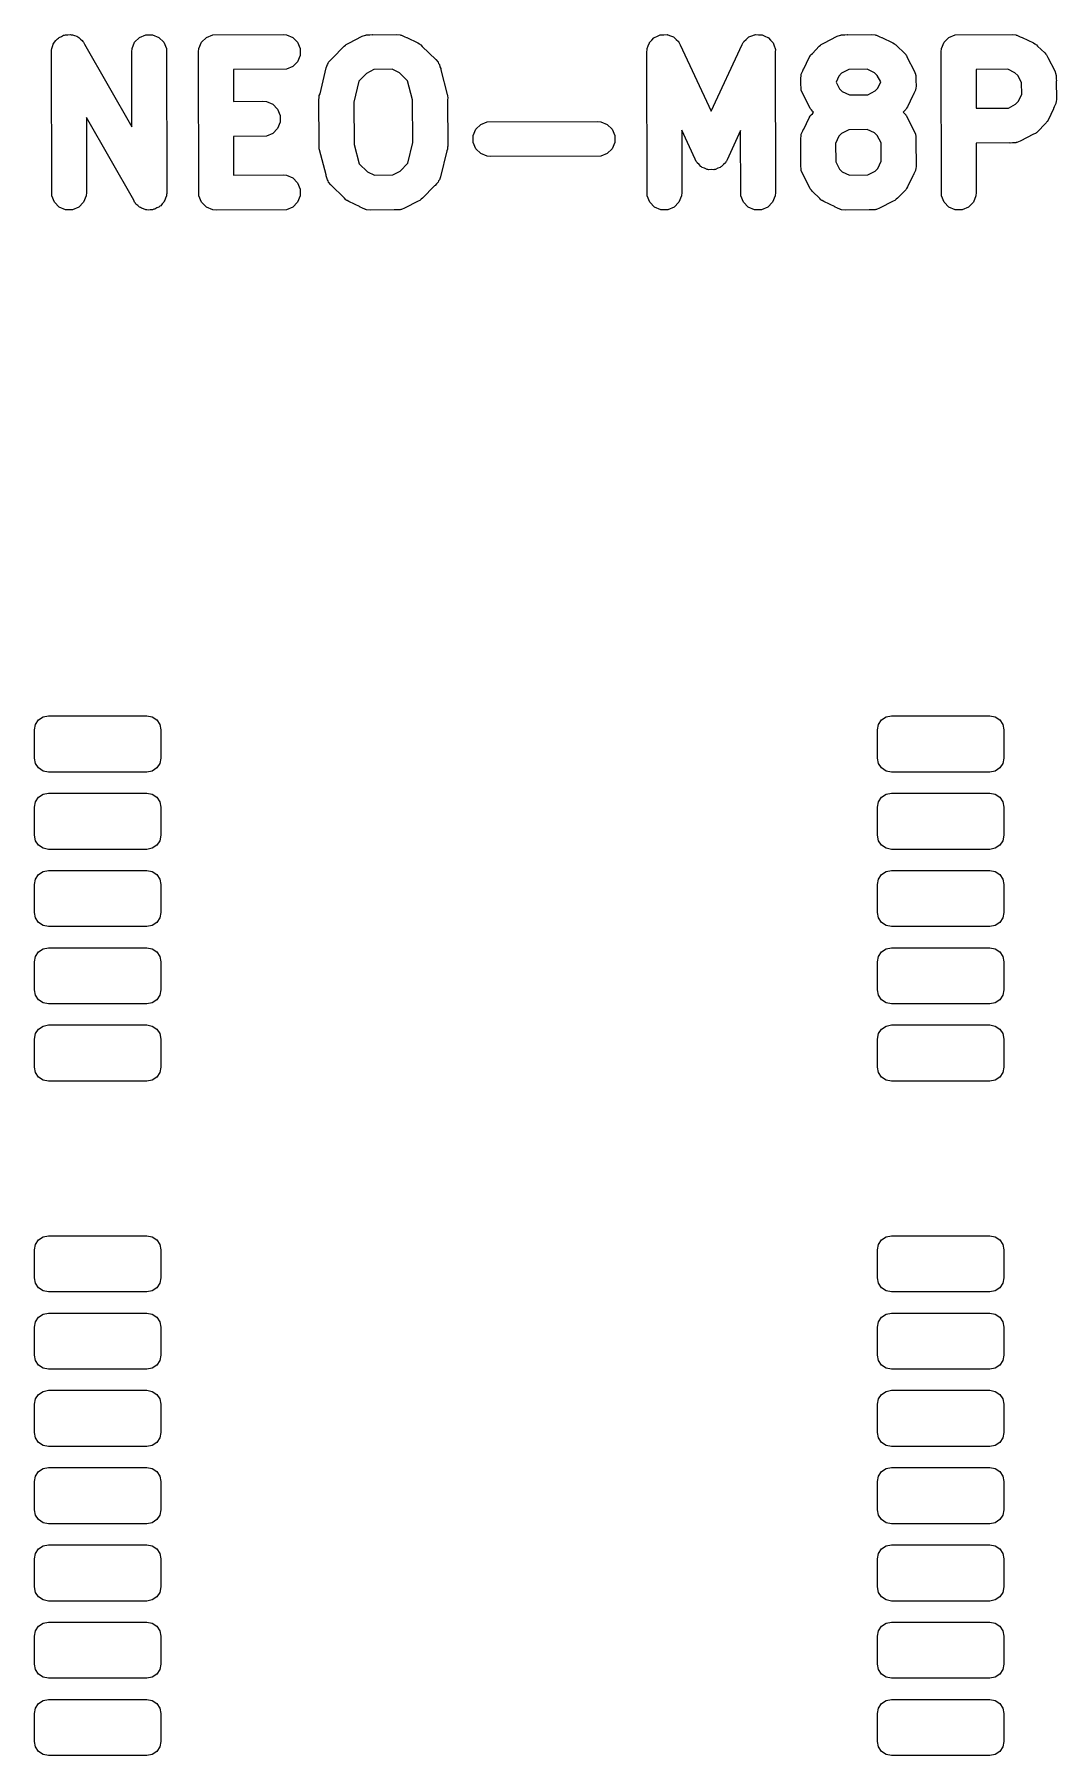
# Model space of a CAD drawing. Extents: x 63.7 to 142.2, y 84.9 to 149.3.
# Drawn here: x 64.46 to 79.02, y 85.63 to 110.13 of the extents above; entities that cross this region are included whole.
import ezdxf

# ---------------------------------------------------------------- set-up
doc = ezdxf.new("R2010")
doc.units = 0
doc.layers.add('BLACK', color=7, linetype='CONTINUOUS')

msp = doc.modelspace()

# ---------------------------------------------------------------- linework, layer by layer
at = {"layer": 'BLACK', "linetype": 'CONTINUOUS'}
for p, q in [((64.732354, 109.994881), (64.742112, 110.007482)), ((64.742112, 110.007482), (64.748211, 110.022205)), ((64.748211, 110.022205), (64.771721, 110.045716)), ((64.771721, 110.045716), (64.79208, 110.072004)), ((64.79208, 110.072004), (64.805916, 110.079911)), ((64.805916, 110.079911), (64.817185, 110.091179)), ((64.817185, 110.091179), (64.847905, 110.103904)), ((64.847905, 110.103904), (64.876774, 110.1204)), ((64.876774, 110.1204), (64.892582, 110.12241)), ((64.892582, 110.12241), (64.907305, 110.128508)), ((64.907305, 110.128508), (64.940556, 110.128508)), ((64.940556, 110.128508), (64.97354, 110.132701)), ((64.97354, 110.132701), (64.988915, 110.128508)), ((64.988915, 110.128508), (65.004851, 110.128508)), ((65.004851, 110.128508), (65.035567, 110.115785)), ((65.035567, 110.115785), (65.067647, 110.107036)), ((65.067647, 110.107036), (65.080247, 110.097278)), ((65.080247, 110.097278), (65.094971, 110.091179)), ((65.094971, 110.091179), (65.118481, 110.067669)), ((65.118481, 110.067669), (65.14477, 110.04731)), ((65.14477, 110.04731), (65.152764, 110.033386)), ((65.152764, 110.033386), (65.163945, 110.022205)), ((65.163945, 110.022205), (65.176276, 109.992434)), ((65.853739, 109.932085), (65.891068, 110.022205)), ((65.891068, 110.022205), (65.960042, 110.091179)), ((65.960042, 110.091179), (66.050162, 110.128508)), ((66.050162, 110.128508), (66.147708, 110.128508)), ((66.147708, 110.128508), (66.237828, 110.091179)), ((66.237828, 110.091179), (66.306802, 110.022205)), ((66.306802, 110.022205), (66.344131, 109.932085)), ((66.80612, 109.932085), (66.843449, 110.022205)), ((66.843449, 110.022205), (66.912423, 110.091179)), ((66.912423, 110.091179), (67.002543, 110.128508)), ((67.002543, 110.128508), (68.003697, 110.133312)), ((68.003697, 110.133312), (68.05247, 110.128508)), ((68.05247, 110.128508), (68.14259, 110.091179)), ((68.14259, 110.091179), (68.211564, 110.022205)), ((68.211564, 110.022205), (68.248893, 109.932085)), ((68.912424, 109.995942), (68.938523, 110.006753)), ((68.938523, 110.006753), (69.129989, 110.106919)), ((69.129989, 110.106919), (69.175761, 110.124434)), ((69.175761, 110.124434), (69.18472, 110.125071)), ((69.18472, 110.125071), (69.193019, 110.128508)), ((69.193019, 110.128508), (69.240564, 110.12904)), ((69.240564, 110.12904), (69.273061, 110.131349)), ((69.273061, 110.131349), (69.27871, 110.129466)), ((69.27871, 110.129466), (69.622745, 110.133312)), ((69.622745, 110.133312), (69.671518, 110.128508)), ((69.671518, 110.128508), (69.679816, 110.125071)), ((69.679816, 110.125071), (69.688776, 110.124434)), ((69.688776, 110.124434), (69.737539, 110.101161)), ((69.737539, 110.101161), (69.761638, 110.091179)), ((69.761638, 110.091179), (69.764544, 110.088273)), ((69.764544, 110.088273), (69.925025, 110.011681)), ((69.925025, 110.011681), (69.946018, 109.998466)), ((73.203677, 109.972174), (73.218502, 110.012942)), ((73.218502, 110.012942), (73.222267, 110.017054)), ((73.222267, 110.017054), (73.224401, 110.022205)), ((73.224401, 110.022205), (73.255084, 110.052889)), ((73.255084, 110.052889), (73.284381, 110.084879)), ((73.284381, 110.084879), (73.289432, 110.087237)), ((73.289432, 110.087237), (73.293375, 110.091179)), ((73.293375, 110.091179), (73.333459, 110.107783)), ((73.333459, 110.107783), (73.372775, 110.12613)), ((73.372775, 110.12613), (73.378345, 110.126375)), ((73.378345, 110.126375), (73.383495, 110.128508)), ((73.383495, 110.128508), (73.426882, 110.128508)), ((73.426882, 110.128508), (73.470226, 110.130413)), ((73.470226, 110.130413), (73.475465, 110.128508)), ((73.475465, 110.128508), (73.481041, 110.128508)), ((73.481041, 110.128508), (73.521129, 110.111903)), ((73.521129, 110.111903), (73.561898, 110.097078)), ((73.561898, 110.097078), (73.566009, 110.093313)), ((73.566009, 110.093313), (73.571161, 110.091179)), ((73.571161, 110.091179), (73.601844, 110.060496)), ((73.601844, 110.060496), (73.633835, 110.031199)), ((73.633835, 110.031199), (73.636226, 110.026114)), ((73.636226, 110.026114), (73.640135, 110.022205)), ((73.640135, 110.022205), (73.655433, 109.985272)), ((74.539055, 109.989033), (74.555474, 110.016751)), ((74.555474, 110.016751), (74.557734, 110.022205)), ((74.557734, 110.022205), (74.560118, 110.02459)), ((74.560118, 110.02459), (74.564034, 110.031199)), ((74.564034, 110.031199), (74.596024, 110.060496)), ((74.596024, 110.060496), (74.626708, 110.091179)), ((74.626708, 110.091179), (74.631859, 110.093313)), ((74.631859, 110.093313), (74.635971, 110.097078)), ((74.635971, 110.097078), (74.676743, 110.111905)), ((74.676743, 110.111905), (74.716828, 110.128508)), ((74.716828, 110.128508), (74.722403, 110.128508)), ((74.722403, 110.128508), (74.727642, 110.130413)), ((74.727642, 110.130413), (74.770986, 110.128508)), ((74.770986, 110.128508), (74.814374, 110.128508)), ((74.814374, 110.128508), (74.819524, 110.126375)), ((74.819524, 110.126375), (74.825093, 110.12613)), ((74.825093, 110.12613), (74.864404, 110.107785)), ((74.864404, 110.107785), (74.904494, 110.091179)), ((74.904494, 110.091179), (74.908436, 110.087237)), ((74.908436, 110.087237), (74.913488, 110.084879)), ((74.913488, 110.084879), (74.942784, 110.052889)), ((74.942784, 110.052889), (74.973468, 110.022205)), ((74.973468, 110.022205), (74.975601, 110.017054)), ((74.975601, 110.017054), (74.979367, 110.012942)), ((74.979367, 110.012942), (74.994191, 109.972174)), ((75.674328, 109.995942), (75.700425, 110.006752)), ((75.700425, 110.006752), (75.891893, 110.106919)), ((75.891893, 110.106919), (75.937665, 110.124434)), ((75.937665, 110.124434), (75.946624, 110.125071)), ((75.946624, 110.125071), (75.954923, 110.128508)), ((75.954923, 110.128508), (76.002468, 110.12904)), ((76.002468, 110.12904), (76.034965, 110.131349)), ((76.034965, 110.131349), (76.040614, 110.129466)), ((76.040614, 110.129466), (76.384649, 110.133312)), ((76.384649, 110.133312), (76.433422, 110.128508)), ((76.433422, 110.128508), (76.44172, 110.125071)), ((76.44172, 110.125071), (76.45068, 110.124434)), ((76.45068, 110.124434), (76.499443, 110.101161)), ((76.499443, 110.101161), (76.523542, 110.091179)), ((76.523542, 110.091179), (76.526448, 110.088273)), ((76.526448, 110.088273), (76.686929, 110.011681)), ((76.686929, 110.011681), (76.707922, 109.998466)), ((77.377548, 109.932085), (77.414877, 110.022205)), ((77.414877, 110.022205), (77.483851, 110.091179)), ((77.483851, 110.091179), (77.573971, 110.128508)), ((77.573971, 110.128508), (78.384649, 110.133312)), ((78.384649, 110.133312), (78.433422, 110.128508)), ((78.433422, 110.128508), (78.44172, 110.125071)), ((78.44172, 110.125071), (78.45068, 110.124434)), ((78.45068, 110.124434), (78.499443, 110.101161)), ((78.499443, 110.101161), (78.523542, 110.091179)), ((78.523542, 110.091179), (78.526448, 110.088273)), ((78.526448, 110.088273), (78.686929, 110.011681)), ((78.686929, 110.011681), (78.707922, 109.998466)), ((64.706078, 109.883312), (64.707313, 109.895859)), ((64.710882, 107.834539), (64.706078, 109.883312)), ((64.706689, 109.900774), (64.708424, 109.90714)), ((64.707313, 109.895859), (64.706689, 109.900774)), ((64.708424, 109.90714), (64.710882, 109.932085)), ((64.710882, 109.932085), (64.723605, 109.962802)), ((64.723605, 109.962802), (64.732354, 109.994881)), ((65.176276, 109.992434), (65.851436, 108.816486)), ((65.848935, 109.883312), (65.853739, 109.932085)), ((65.851436, 108.816486), (65.848935, 109.883312)), ((66.344131, 109.932085), (66.348935, 107.883312)), ((66.801316, 109.883312), (66.80612, 109.932085)), ((66.80612, 107.834539), (66.801316, 109.883312)), ((68.248893, 109.834539), (68.211564, 109.744419)), ((68.248893, 109.932085), (68.248893, 109.834539)), ((68.676712, 109.760958), (68.692866, 109.782759)), ((68.692866, 109.782759), (68.70483, 109.789938)), ((68.70483, 109.789938), (68.874539, 109.964851)), ((68.874539, 109.964851), (68.893713, 109.980587)), ((68.893713, 109.980587), (68.898037, 109.985572)), ((68.898037, 109.985572), (68.902866, 109.988099)), ((68.902866, 109.988099), (68.912424, 109.995942)), ((69.946018, 109.998466), (69.952113, 109.995941)), ((69.952113, 109.995941), (69.955964, 109.992205)), ((69.955964, 109.992205), (69.9665, 109.985572)), ((69.9665, 109.985572), (69.986142, 109.962925)), ((69.986142, 109.962925), (70.180474, 109.774375)), ((70.180474, 109.774375), (70.211565, 109.73649)), ((73.182268, 109.883312), (73.185426, 109.915375)), ((73.187072, 107.834539), (73.182268, 109.883312)), ((73.185167, 109.92127), (73.186318, 109.924438)), ((73.185426, 109.915375), (73.185167, 109.92127)), ((73.186318, 109.924438), (73.187072, 109.932085)), ((73.187072, 109.932085), (73.203677, 109.972174)), ((73.655433, 109.985272), (74.099774, 109.040411)), ((74.099774, 109.040411), (74.539055, 109.989033)), ((74.994191, 109.972174), (75.010797, 109.932085)), ((75.010797, 109.932085), (75.01081, 109.926473)), ((75.01081, 109.926473), (75.012702, 109.92127)), ((75.012702, 109.92127), (75.010917, 109.880669)), ((75.010917, 109.880669), (75.015601, 107.883312)), ((75.417783, 109.64416), (75.494375, 109.80464)), ((75.494375, 109.80464), (75.50759, 109.825634)), ((75.50759, 109.825634), (75.510115, 109.831728)), ((75.510115, 109.831728), (75.514013, 109.835836)), ((75.514013, 109.835836), (75.520484, 109.846115)), ((75.520484, 109.846115), (75.539038, 109.862208)), ((75.539038, 109.862208), (75.636443, 109.964851)), ((75.636443, 109.964851), (75.655617, 109.980587)), ((75.655617, 109.980587), (75.659941, 109.985572)), ((75.659941, 109.985572), (75.66477, 109.988099)), ((75.66477, 109.988099), (75.674328, 109.995942)), ((76.707922, 109.998466), (76.714017, 109.995941)), ((76.714017, 109.995941), (76.718124, 109.992043)), ((76.718124, 109.992043), (76.728404, 109.985572)), ((76.728404, 109.985572), (76.744496, 109.967018)), ((76.744496, 109.967018), (76.84714, 109.869613)), ((76.84714, 109.869613), (76.862875, 109.850439)), ((76.862875, 109.850439), (76.867861, 109.846115)), ((76.867861, 109.846115), (76.870387, 109.841286)), ((76.870387, 109.841286), (76.878231, 109.831728)), ((76.878231, 109.831728), (76.88904, 109.805631)), ((76.88904, 109.805631), (76.989208, 109.614163)), ((77.372744, 109.883312), (77.377548, 109.932085)), ((77.377548, 107.834539), (77.372744, 109.883312)), ((78.707922, 109.998466), (78.714017, 109.995941)), ((78.714017, 109.995941), (78.718124, 109.992043)), ((78.718124, 109.992043), (78.728404, 109.985572)), ((78.728404, 109.985572), (78.744496, 109.967018)), ((78.744496, 109.967018), (78.84714, 109.869613)), ((78.84714, 109.869613), (78.862875, 109.850439)), ((78.862875, 109.850439), (78.867861, 109.846115)), ((78.867861, 109.846115), (78.870387, 109.841286)), ((78.870387, 109.841286), (78.878231, 109.831728)), ((78.878231, 109.831728), (78.88904, 109.805631)), ((78.88904, 109.805631), (78.989208, 109.614163)), ((68.05247, 109.638116), (67.297209, 109.634492)), ((67.297209, 109.634492), (67.298279, 109.178113)), ((68.14259, 109.675445), (68.05247, 109.638116)), ((68.211564, 109.744419), (68.14259, 109.675445)), ((68.530363, 109.289459), (68.618304, 109.658232)), ((68.618304, 109.658232), (68.634794, 109.704383)), ((68.634794, 109.704383), (68.64586, 109.719319)), ((68.64586, 109.719319), (68.652973, 109.73649)), ((68.652973, 109.73649), (68.676712, 109.760958)), ((69.191287, 109.579204), (69.082258, 109.466832)), ((69.29587, 109.633917), (69.191287, 109.579204)), ((69.558816, 109.636857), (69.29587, 109.633917)), ((69.65975, 109.588684), (69.558816, 109.636857)), ((69.777523, 109.474415), (69.65975, 109.588684)), ((70.211565, 109.73649), (70.218678, 109.719318)), ((70.218678, 109.719318), (70.229743, 109.704384)), ((70.229743, 109.704384), (70.238106, 109.672415)), ((70.238106, 109.672415), (70.248894, 109.64637)), ((70.248894, 109.64637), (70.248894, 109.631176)), ((70.248894, 109.631176), (70.341471, 109.27728)), ((75.372744, 109.50236), (75.377548, 109.551133)), ((75.377548, 109.551133), (75.380985, 109.559432)), ((75.380985, 109.559432), (75.381622, 109.568391)), ((75.381622, 109.568391), (75.404895, 109.617155)), ((75.404895, 109.617155), (75.414877, 109.641253)), ((75.414877, 109.641253), (75.417783, 109.64416)), ((75.917874, 109.540418), (75.876284, 109.453277)), ((75.956149, 109.580751), (75.917874, 109.540418)), ((76.057774, 109.633917), (75.956149, 109.580751)), ((76.32072, 109.636857), (76.057774, 109.633917)), ((76.422706, 109.588182), (76.32072, 109.636857)), ((76.463039, 109.549907), (76.422706, 109.588182)), ((76.512059, 109.456206), (76.463039, 109.549907)), ((76.989208, 109.614163), (77.006723, 109.568391)), ((77.006723, 109.568391), (77.007359, 109.559432)), ((77.007359, 109.559432), (77.010797, 109.551133)), ((77.010797, 109.551133), (77.013315, 109.475624)), ((78.319495, 109.637441), (77.868637, 109.63477)), ((77.868637, 109.63477), (77.869931, 109.082643)), ((78.422706, 109.588182), (78.319495, 109.637441)), ((78.463039, 109.549907), (78.422706, 109.588182)), ((78.516382, 109.447944), (78.463039, 109.549907)), ((78.989208, 109.614163), (79.006723, 109.568391)), ((79.006723, 109.568391), (79.007359, 109.559432)), ((79.007359, 109.559432), (79.010797, 109.551133)), ((79.010797, 109.551133), (79.011518, 109.500919)), ((68.520406, 109.265419), (68.530363, 109.289459)), ((69.082258, 109.466832), (69.011439, 109.169858)), ((69.849039, 109.20103), (69.777523, 109.474415)), ((70.341471, 109.27728), (70.342721, 109.268822)), ((75.374862, 109.438858), (75.372744, 109.50236)), ((75.374707, 109.438391), (75.374862, 109.438858)), ((75.375029, 109.433859), (75.374707, 109.438391)), ((75.377548, 109.358349), (75.375029, 109.433859)), ((75.380985, 109.350051), (75.377548, 109.358349)), ((75.381622, 109.341091), (75.380985, 109.350051)), ((75.399137, 109.295319), (75.381622, 109.341091)), ((75.499307, 109.103845), (75.399137, 109.295319)), ((75.876284, 109.453277), (75.925305, 109.359575)), ((75.925305, 109.359575), (75.965637, 109.321301)), ((75.965637, 109.321301), (76.067625, 109.272626)), ((76.067625, 109.272626), (76.33057, 109.275566)), ((76.33057, 109.275566), (76.432196, 109.328732)), ((76.432196, 109.328732), (76.47047, 109.369064)), ((76.47047, 109.369064), (76.512059, 109.456206)), ((76.98345, 109.292329), (76.973468, 109.268229)), ((77.006723, 109.341091), (76.98345, 109.292329)), ((77.007359, 109.350051), (77.006723, 109.341091)), ((77.010797, 109.358349), (77.007359, 109.350051)), ((77.015601, 109.407122), (77.010797, 109.358349)), ((77.013315, 109.475624), (77.013638, 109.471091)), ((77.013638, 109.471091), (77.013482, 109.470625)), ((77.013482, 109.470625), (77.015601, 109.407122)), ((78.470469, 109.178586), (78.518796, 109.279846)), ((78.518796, 109.279846), (78.516382, 109.447944)), ((79.011518, 109.500919), (79.013638, 109.471091)), ((79.013638, 109.471091), (79.012016, 109.466227)), ((79.012016, 109.466227), (79.015601, 109.216646)), ((67.298279, 109.178113), (67.717983, 109.180931)), ((67.717983, 109.180931), (67.766756, 109.176127)), ((67.766756, 109.176127), (67.856876, 109.138798)), ((67.856876, 109.138798), (67.92585, 109.069824)), ((67.92585, 109.069824), (67.963179, 108.979704)), ((68.515602, 109.216646), (68.51644, 109.225155)), ((68.519976, 108.565233), (68.515602, 109.216646)), ((68.515898, 109.228798), (68.517432, 109.235235)), ((68.51644, 109.225155), (68.515898, 109.228798)), ((68.517432, 109.235235), (68.520406, 109.265419)), ((69.011439, 109.169858), (69.015497, 108.565597)), ((69.853097, 108.596768), (69.849039, 109.20103)), ((70.342721, 109.268822), (70.344131, 109.265419)), ((70.344131, 109.265419), (70.344174, 109.258997)), ((70.344174, 109.258997), (70.348639, 109.228798)), ((70.348639, 109.228798), (70.34456, 109.201393)), ((70.34456, 109.201393), (70.348935, 108.549979)), ((75.510115, 109.077754), (75.499307, 109.103845)), ((75.517955, 109.0682), (75.510115, 109.077754)), ((75.520484, 109.063367), (75.517955, 109.0682)), ((75.525471, 109.059042), (75.520484, 109.063367)), ((75.541205, 109.039869), (75.525471, 109.059042)), ((75.557443, 109.02446), (75.541205, 109.039869)), ((76.84931, 109.047279), (76.830901, 109.02788)), ((76.830901, 109.02788), (76.84714, 109.01247)), ((76.867861, 109.063367), (76.84931, 109.047279)), ((76.874329, 109.073643), (76.867861, 109.063367)), ((76.878231, 109.077754), (76.874329, 109.073643)), ((76.880757, 109.083855), (76.878231, 109.077754)), ((76.89397, 109.104843), (76.880757, 109.083855)), ((76.970561, 109.265323), (76.89397, 109.104843)), ((76.973468, 109.268229), (76.970561, 109.265323)), ((77.869931, 109.082643), (78.33112, 109.085376)), ((78.33112, 109.085376), (78.432196, 109.138255)), ((78.432196, 109.138255), (78.470469, 109.178586)), ((78.970561, 109.074847), (78.89397, 108.914367)), ((78.973468, 109.077753), (78.970561, 109.074847)), ((78.98345, 109.101853), (78.973468, 109.077753)), ((79.006723, 109.150615), (78.98345, 109.101853)), ((79.007359, 109.159575), (79.006723, 109.150615)), ((79.010797, 109.167873), (79.007359, 109.159575)), ((79.015601, 109.216646), (79.010797, 109.167873)), ((65.878736, 107.774191), (65.203576, 108.950139)), ((65.203576, 108.950139), (65.206078, 107.883312)), ((67.92585, 108.792038), (67.856876, 108.723064)), ((67.963179, 108.882158), (67.92585, 108.792038)), ((67.963179, 108.979704), (67.963179, 108.882158)), ((70.710882, 108.69399), (70.748211, 108.78411)), ((70.748211, 108.78411), (70.817185, 108.853084)), ((70.817185, 108.853084), (70.907305, 108.890413)), ((70.907305, 108.890413), (72.479888, 108.895217)), ((72.479888, 108.895217), (72.528661, 108.890413)), ((72.528661, 108.890413), (72.618781, 108.853084)), ((72.618781, 108.853084), (72.687755, 108.78411)), ((72.687755, 108.78411), (72.725084, 108.69399)), ((75.404895, 108.760012), (75.414877, 108.78411)), ((75.414877, 108.78411), (75.417783, 108.787017)), ((75.417783, 108.787017), (75.494375, 108.947497)), ((75.494375, 108.947497), (75.50759, 108.968491)), ((75.50759, 108.968491), (75.510115, 108.974585)), ((75.510115, 108.974585), (75.514013, 108.978693)), ((75.514013, 108.978693), (75.520484, 108.988972)), ((75.520484, 108.988972), (75.539038, 109.005065)), ((75.539038, 109.005065), (75.557443, 109.02446)), ((76.84714, 109.01247), (76.862875, 108.993296)), ((76.862875, 108.993296), (76.867861, 108.988972)), ((76.867861, 108.988972), (76.870387, 108.984143)), ((76.870387, 108.984143), (76.878231, 108.974585)), ((76.878231, 108.974585), (76.88904, 108.948488)), ((76.88904, 108.948488), (76.989208, 108.75702)), ((78.849312, 108.856804), (78.751903, 108.754155)), ((78.867861, 108.872891), (78.849312, 108.856804)), ((78.874329, 108.883167), (78.867861, 108.872891)), ((78.878232, 108.887279), (78.874329, 108.883167)), ((78.880759, 108.893382), (78.878232, 108.887279)), ((78.89397, 108.914367), (78.880759, 108.893382)), ((67.766756, 108.685735), (67.299441, 108.682598)), ((67.299441, 108.682598), (67.300737, 108.129939)), ((67.856876, 108.723064), (67.766756, 108.685735)), ((68.515898, 108.537827), (68.519976, 108.565233)), ((68.520362, 108.507629), (68.515898, 108.537827)), ((69.015497, 108.565597), (69.087013, 108.29221)), ((69.782278, 108.299793), (69.853097, 108.596768)), ((70.348639, 108.537827), (70.347104, 108.531391)), ((70.348935, 108.549979), (70.348096, 108.541471)), ((70.348096, 108.541471), (70.348639, 108.537827)), ((70.710882, 108.596444), (70.710882, 108.69399)), ((70.748211, 108.506324), (70.710882, 108.596444)), ((72.725084, 108.596444), (72.687755, 108.506324)), ((72.725084, 108.69399), (72.725084, 108.596444)), ((73.872847, 108.358996), (73.680192, 108.768664)), ((73.680192, 108.768664), (73.682268, 107.883312)), ((74.518222, 108.765245), (74.325481, 108.34902)), ((74.520405, 107.834539), (74.518222, 108.765245)), ((75.372744, 108.645217), (75.377548, 108.69399)), ((75.37659, 108.301184), (75.372744, 108.645217)), ((75.377548, 108.69399), (75.380985, 108.702289)), ((75.380985, 108.702289), (75.381622, 108.711248)), ((75.381622, 108.711248), (75.404895, 108.760012)), ((75.917874, 108.683275), (75.869199, 108.581289)), ((75.869199, 108.581289), (75.872139, 108.318344)), ((75.95615, 108.72361), (75.917874, 108.683275)), ((76.057774, 108.776775), (75.95615, 108.72361)), ((76.32072, 108.779715), (76.057774, 108.776775)), ((76.422705, 108.73104), (76.32072, 108.779715)), ((76.463039, 108.692764), (76.422705, 108.73104)), ((76.516205, 108.591139), (76.463039, 108.692764)), ((76.519145, 108.328195), (76.516205, 108.591139)), ((76.989208, 108.75702), (77.006723, 108.711248)), ((77.006723, 108.711248), (77.007359, 108.702289)), ((77.007359, 108.702289), (77.010797, 108.69399)), ((77.010797, 108.69399), (77.011328, 108.646445)), ((77.011328, 108.646445), (77.013638, 108.613948)), ((77.013638, 108.613948), (77.011754, 108.608299)), ((77.011754, 108.608299), (77.015601, 108.264265)), ((78.346403, 108.589982), (77.871093, 108.587165)), ((77.871093, 108.587165), (77.872744, 107.883312)), ((78.35338, 108.587656), (78.346403, 108.589982)), ((78.38971, 108.590238), (78.35338, 108.587656)), ((78.433422, 108.590497), (78.38971, 108.590238)), ((78.44172, 108.593935), (78.433422, 108.590497)), ((78.45068, 108.594571), (78.44172, 108.593935)), ((78.496452, 108.612086), (78.45068, 108.594571)), ((78.687922, 108.712255), (78.496452, 108.612086)), ((78.714018, 108.723064), (78.687922, 108.712255)), ((78.723573, 108.730906), (78.714018, 108.723064)), ((78.728404, 108.733433), (78.723573, 108.730906)), ((78.732728, 108.738419), (78.728404, 108.733433)), ((78.751903, 108.754155), (78.732728, 108.738419)), ((68.520406, 108.501206), (68.520362, 108.507629)), ((68.521815, 108.497804), (68.520406, 108.501206)), ((68.523066, 108.489345), (68.521815, 108.497804)), ((68.615644, 108.135447), (68.523066, 108.489345)), ((69.087013, 108.29221), (69.204786, 108.177941)), ((69.67325, 108.187422), (69.782278, 108.299793)), ((70.334173, 108.477167), (70.246233, 108.108393)), ((70.344131, 108.501206), (70.334173, 108.477167)), ((70.347104, 108.531391), (70.344131, 108.501206)), ((70.817185, 108.43735), (70.748211, 108.506324)), ((70.907305, 108.400021), (70.817185, 108.43735)), ((70.956078, 108.395217), (70.907305, 108.400021)), ((72.528661, 108.400021), (70.956078, 108.395217)), ((72.618781, 108.43735), (72.528661, 108.400021)), ((72.687755, 108.506324), (72.618781, 108.43735)), ((73.885169, 108.325111), (73.872847, 108.358996)), ((73.892596, 108.317001), (73.885169, 108.325111)), ((73.897368, 108.306854), (73.892596, 108.317001)), ((73.92539, 108.281192), (73.897368, 108.306854)), ((74.300502, 108.306854), (74.272484, 108.281197)), ((74.308781, 108.32083), (74.300502, 108.306854)), ((74.312702, 108.325111), (74.308781, 108.32083)), ((74.314902, 108.331164), (74.312702, 108.325111)), ((74.325481, 108.34902), (74.314902, 108.331164)), ((75.374707, 108.295534), (75.37659, 108.301184)), ((75.377016, 108.263038), (75.374707, 108.295534)), ((75.872139, 108.318344), (75.925306, 108.216717)), ((76.470469, 108.226205), (76.519145, 108.328195)), ((67.300737, 108.129939), (68.003697, 108.133312)), ((68.003697, 108.133312), (68.05247, 108.128508)), ((68.05247, 108.128508), (68.14259, 108.091179)), ((68.14259, 108.091179), (68.211564, 108.022205)), ((68.615644, 108.120256), (68.615644, 108.135447)), ((68.626429, 108.094217), (68.615644, 108.120256)), ((68.634794, 108.062242), (68.626429, 108.094217)), ((68.645859, 108.047308), (68.634794, 108.062242)), ((68.652972, 108.030136), (68.645859, 108.047308)), ((69.204786, 108.177941), (69.305721, 108.129768)), ((69.305721, 108.129768), (69.568666, 108.132708)), ((69.568666, 108.132708), (69.67325, 108.187422)), ((70.218677, 108.047308), (70.211565, 108.030135)), ((70.229743, 108.062241), (70.218677, 108.047308)), ((70.246233, 108.108393), (70.229743, 108.062241)), ((73.951048, 108.253174), (73.92539, 108.281192)), ((73.961111, 108.248478), (73.951048, 108.253174)), ((73.969305, 108.240974), (73.961111, 108.248478)), ((74.005022, 108.227987), (73.969305, 108.240974)), ((74.039443, 108.211923), (74.005022, 108.227987)), ((74.050536, 108.211436), (74.039443, 108.211923)), ((74.060977, 108.207639), (74.050536, 108.211436)), ((74.098942, 108.209308), (74.060977, 108.207639)), ((74.136894, 108.20764), (74.098942, 108.209308)), ((74.14733, 108.211436), (74.136894, 108.20764)), ((74.158428, 108.211923), (74.14733, 108.211436)), ((74.192858, 108.227991), (74.158428, 108.211923)), ((74.228565, 108.240975), (74.192858, 108.227991)), ((74.236756, 108.248477), (74.228565, 108.240975)), ((74.246822, 108.253174), (74.236756, 108.248477)), ((74.272484, 108.281197), (74.246822, 108.253174)), ((75.377548, 108.215492), (75.377016, 108.263038)), ((75.380985, 108.207194), (75.377548, 108.215492)), ((75.381622, 108.198234), (75.380985, 108.207194)), ((75.399137, 108.152462), (75.381622, 108.198234)), ((75.499305, 107.960994), (75.399137, 108.152462)), ((75.925306, 108.216717), (75.965636, 108.178444)), ((75.965636, 108.178444), (76.067625, 108.129768)), ((76.067625, 108.129768), (76.33057, 108.132708)), ((76.33057, 108.132708), (76.432196, 108.185874)), ((76.432196, 108.185874), (76.470469, 108.226205)), ((76.970561, 108.122466), (76.89397, 107.961986)), ((76.973468, 108.125372), (76.970561, 108.122466)), ((76.98345, 108.149472), (76.973468, 108.125372)), ((77.006723, 108.198234), (76.98345, 108.149472)), ((77.007359, 108.207194), (77.006723, 108.198234)), ((77.010797, 108.215492), (77.007359, 108.207194)), ((77.015601, 108.264265), (77.010797, 108.215492)), ((64.748211, 107.744419), (64.710882, 107.834539)), ((65.201274, 107.834539), (65.163945, 107.744419)), ((65.206078, 107.883312), (65.201274, 107.834539)), ((66.331407, 107.803823), (66.322659, 107.771743)), ((66.344131, 107.834539), (66.331407, 107.803823)), ((66.346588, 107.859485), (66.344131, 107.834539)), ((66.348324, 107.86585), (66.346588, 107.859485)), ((66.348935, 107.883312), (66.347699, 107.870766)), ((66.347699, 107.870766), (66.348324, 107.86585)), ((66.843449, 107.744419), (66.80612, 107.834539)), ((68.211564, 108.022205), (68.248893, 107.932085)), ((68.248893, 107.834539), (68.211564, 107.744419)), ((68.248893, 107.932085), (68.248893, 107.834539)), ((68.684063, 107.992251), (68.652972, 108.030136)), ((68.878397, 107.803697), (68.684063, 107.992251)), ((68.898037, 107.781052), (68.878397, 107.803697)), ((69.989998, 107.801774), (69.970825, 107.78604)), ((70.159708, 107.976689), (69.989998, 107.801774)), ((70.171671, 107.983866), (70.159708, 107.976689)), ((70.187822, 108.005665), (70.171671, 107.983866)), ((70.211565, 108.030135), (70.187822, 108.005665)), ((73.224401, 107.744419), (73.187072, 107.834539)), ((73.677464, 107.834539), (73.640135, 107.744419)), ((73.682268, 107.883312), (73.677464, 107.834539)), ((74.557734, 107.744419), (74.520405, 107.834539)), ((75.010797, 107.834539), (74.973468, 107.744419)), ((75.015601, 107.883312), (75.010797, 107.834539)), ((75.510114, 107.934898), (75.499305, 107.960994)), ((75.517956, 107.925342), (75.510114, 107.934898)), ((75.520484, 107.92051), (75.517956, 107.925342)), ((75.52547, 107.916186), (75.520484, 107.92051)), ((75.541204, 107.897013), (75.52547, 107.916186)), ((75.643851, 107.799604), (75.541204, 107.897013)), ((76.751903, 107.801774), (76.732728, 107.786038)), ((76.849312, 107.904423), (76.751903, 107.801774)), ((76.867861, 107.92051), (76.849312, 107.904423)), ((76.874329, 107.930786), (76.867861, 107.92051)), ((76.878232, 107.934898), (76.874329, 107.930786)), ((76.880759, 107.941001), (76.878232, 107.934898)), ((76.89397, 107.961986), (76.880759, 107.941001)), ((77.414877, 107.744419), (77.377548, 107.834539)), ((77.86794, 107.834539), (77.830611, 107.744419)), ((77.872744, 107.883312), (77.86794, 107.834539)), ((64.817185, 107.675445), (64.748211, 107.744419)), ((64.907305, 107.638116), (64.817185, 107.675445)), ((65.004851, 107.638116), (64.907305, 107.638116)), ((65.094971, 107.675445), (65.004851, 107.638116)), ((65.163945, 107.744419), (65.094971, 107.675445)), ((65.891068, 107.744419), (65.878736, 107.774191)), ((65.902248, 107.733239), (65.891068, 107.744419)), ((65.910243, 107.719314), (65.902248, 107.733239)), ((65.936531, 107.698956), (65.910243, 107.719314)), ((65.960042, 107.675445), (65.936531, 107.698956)), ((65.974765, 107.669347), (65.960042, 107.675445)), ((65.987366, 107.659588), (65.974765, 107.669347)), ((66.019445, 107.65084), (65.987366, 107.659588)), ((66.050162, 107.638116), (66.019445, 107.65084)), ((66.066098, 107.638116), (66.050162, 107.638116)), ((66.081473, 107.633923), (66.066098, 107.638116)), ((66.114457, 107.638116), (66.081473, 107.633923)), ((66.147708, 107.638116), (66.114457, 107.638116)), ((66.16243, 107.644215), (66.147708, 107.638116)), ((66.178239, 107.646224), (66.16243, 107.644215)), ((66.207105, 107.66272), (66.178239, 107.646224)), ((66.237828, 107.675445), (66.207105, 107.66272)), ((66.249098, 107.686716), (66.237828, 107.675445)), ((66.262933, 107.694621), (66.249098, 107.686716)), ((66.283289, 107.720907), (66.262933, 107.694621)), ((66.306802, 107.744419), (66.283289, 107.720907)), ((66.3129, 107.759143), (66.306802, 107.744419)), ((66.322659, 107.771743), (66.3129, 107.759143)), ((66.912423, 107.675445), (66.843449, 107.744419)), ((67.002543, 107.638116), (66.912423, 107.675445)), ((67.051316, 107.633312), (67.002543, 107.638116)), ((68.05247, 107.638116), (67.051316, 107.633312)), ((68.14259, 107.675445), (68.05247, 107.638116)), ((68.211564, 107.744419), (68.14259, 107.675445)), ((68.908569, 107.774422), (68.898037, 107.781052)), ((68.912423, 107.770683), (68.908569, 107.774422)), ((68.918522, 107.768157), (68.912423, 107.770683)), ((68.939513, 107.754943), (68.918522, 107.768157)), ((69.099992, 107.678352), (68.939513, 107.754943)), ((69.102899, 107.675445), (69.099992, 107.678352)), ((69.126998, 107.665463), (69.102899, 107.675445)), ((69.175761, 107.64219), (69.126998, 107.665463)), ((69.18472, 107.641554), (69.175761, 107.64219)), ((69.193019, 107.638116), (69.18472, 107.641554)), ((69.241792, 107.633312), (69.193019, 107.638116)), ((69.585826, 107.637159), (69.241792, 107.633312)), ((69.591476, 107.635275), (69.585826, 107.637159)), ((69.623972, 107.637585), (69.591476, 107.635275)), ((69.671518, 107.638116), (69.623972, 107.637585)), ((69.679816, 107.641554), (69.671518, 107.638116)), ((69.688776, 107.64219), (69.679816, 107.641554)), ((69.734548, 107.659705), (69.688776, 107.64219)), ((69.926018, 107.759874), (69.734548, 107.659705)), ((69.952114, 107.770683), (69.926018, 107.759874)), ((69.961668, 107.778525), (69.952114, 107.770683)), ((69.9665, 107.781052), (69.961668, 107.778525)), ((69.970825, 107.78604), (69.9665, 107.781052)), ((73.293375, 107.675445), (73.224401, 107.744419)), ((73.383495, 107.638116), (73.293375, 107.675445)), ((73.481041, 107.638116), (73.383495, 107.638116)), ((73.571161, 107.675445), (73.481041, 107.638116)), ((73.640135, 107.744419), (73.571161, 107.675445)), ((74.626708, 107.675445), (74.557734, 107.744419)), ((74.716828, 107.638116), (74.626708, 107.675445)), ((74.814374, 107.638116), (74.716828, 107.638116)), ((74.904494, 107.675445), (74.814374, 107.638116)), ((74.973468, 107.744419), (74.904494, 107.675445)), ((75.659941, 107.781052), (75.643851, 107.799604)), ((75.670216, 107.774584), (75.659941, 107.781052)), ((75.674327, 107.770683), (75.670216, 107.774584)), ((75.680426, 107.768157), (75.674327, 107.770683)), ((75.701417, 107.754943), (75.680426, 107.768157)), ((75.861896, 107.678352), (75.701417, 107.754943)), ((75.864803, 107.675445), (75.861896, 107.678352)), ((75.888902, 107.665463), (75.864803, 107.675445)), ((75.937665, 107.64219), (75.888902, 107.665463)), ((75.946624, 107.641554), (75.937665, 107.64219)), ((75.954923, 107.638116), (75.946624, 107.641554)), ((76.003696, 107.633312), (75.954923, 107.638116)), ((76.34773, 107.637159), (76.003696, 107.633312)), ((76.35338, 107.635275), (76.34773, 107.637159)), ((76.385876, 107.637585), (76.35338, 107.635275)), ((76.433422, 107.638116), (76.385876, 107.637585)), ((76.44172, 107.641554), (76.433422, 107.638116)), ((76.45068, 107.64219), (76.44172, 107.641554)), ((76.496452, 107.659705), (76.45068, 107.64219)), ((76.687922, 107.759874), (76.496452, 107.659705)), ((76.714018, 107.770683), (76.687922, 107.759874)), ((76.723573, 107.778525), (76.714018, 107.770683)), ((76.728404, 107.781052), (76.723573, 107.778525)), ((76.732728, 107.786038), (76.728404, 107.781052)), ((77.483851, 107.675445), (77.414877, 107.744419)), ((77.573971, 107.638116), (77.483851, 107.675445)), ((77.671517, 107.638116), (77.573971, 107.638116)), ((77.761637, 107.675445), (77.671517, 107.638116)), ((77.830611, 107.744419), (77.761637, 107.675445)), ((64.464541, 100.23295), (64.479765, 100.309487)), ((64.464541, 99.83295), (64.464541, 100.23295)), ((64.479765, 100.309487), (64.52312, 100.374371)), ((64.52312, 100.374371), (64.588004, 100.417726)), ((64.588004, 100.417726), (64.664541, 100.43295)), ((64.664541, 100.43295), (66.064541, 100.43295)), ((66.064541, 100.43295), (66.141078, 100.417726)), ((66.141078, 100.417726), (66.205962, 100.374371)), ((66.205962, 100.374371), (66.249317, 100.309487)), ((66.249317, 100.309487), (66.264541, 100.23295)), ((66.264541, 100.23295), (66.264541, 99.83295)), ((76.464541, 100.23295), (76.479765, 100.309487)), ((76.464541, 99.83295), (76.464541, 100.23295)), ((76.479765, 100.309487), (76.52312, 100.374371)), ((76.52312, 100.374371), (76.588004, 100.417726)), ((76.588004, 100.417726), (76.664541, 100.43295)), ((76.664541, 100.43295), (78.064541, 100.43295)), ((78.064541, 100.43295), (78.141078, 100.417726)), ((78.141078, 100.417726), (78.205962, 100.374371)), ((78.205962, 100.374371), (78.249317, 100.309487)), ((78.249317, 100.309487), (78.264541, 100.23295)), ((78.264541, 100.23295), (78.264541, 99.83295)), ((64.479765, 99.756413), (64.464541, 99.83295)), ((64.52312, 99.691529), (64.479765, 99.756413)), ((66.249317, 99.756413), (66.205962, 99.691529)), ((66.264541, 99.83295), (66.249317, 99.756413)), ((76.479765, 99.756413), (76.464541, 99.83295)), ((76.52312, 99.691529), (76.479765, 99.756413)), ((78.249317, 99.756413), (78.205962, 99.691529)), ((78.264541, 99.83295), (78.249317, 99.756413)), ((64.588004, 99.648174), (64.52312, 99.691529)), ((64.664541, 99.63295), (64.588004, 99.648174)), ((66.064541, 99.63295), (64.664541, 99.63295)), ((66.141078, 99.648174), (66.064541, 99.63295)), ((66.205962, 99.691529), (66.141078, 99.648174)), ((76.588004, 99.648174), (76.52312, 99.691529)), ((76.664541, 99.63295), (76.588004, 99.648174)), ((78.064541, 99.63295), (76.664541, 99.63295)), ((78.141078, 99.648174), (78.064541, 99.63295)), ((78.205962, 99.691529), (78.141078, 99.648174)), ((64.479765, 99.209487), (64.52312, 99.274371)), ((64.52312, 99.274371), (64.588004, 99.317726)), ((64.588004, 99.317726), (64.664541, 99.33295)), ((64.664541, 99.33295), (66.064541, 99.33295)), ((66.064541, 99.33295), (66.141078, 99.317726)), ((66.141078, 99.317726), (66.205962, 99.274371)), ((66.205962, 99.274371), (66.249317, 99.209487)), ((76.479765, 99.209487), (76.52312, 99.274371)), ((76.52312, 99.274371), (76.588004, 99.317726)), ((76.588004, 99.317726), (76.664541, 99.33295)), ((76.664541, 99.33295), (78.064541, 99.33295)), ((78.064541, 99.33295), (78.141078, 99.317726)), ((78.141078, 99.317726), (78.205962, 99.274371)), ((78.205962, 99.274371), (78.249317, 99.209487)), ((64.464541, 99.13295), (64.479765, 99.209487)), ((64.464541, 98.73295), (64.464541, 99.13295)), ((66.249317, 99.209487), (66.264541, 99.13295)), ((66.264541, 99.13295), (66.264541, 98.73295)), ((76.464541, 99.13295), (76.479765, 99.209487)), ((76.464541, 98.73295), (76.464541, 99.13295)), ((78.249317, 99.209487), (78.264541, 99.13295)), ((78.264541, 99.13295), (78.264541, 98.73295)), ((64.479765, 98.656413), (64.464541, 98.73295)), ((64.52312, 98.591529), (64.479765, 98.656413)), ((64.588004, 98.548174), (64.52312, 98.591529)), ((64.664541, 98.53295), (64.588004, 98.548174)), ((66.064541, 98.53295), (64.664541, 98.53295)), ((66.141078, 98.548174), (66.064541, 98.53295)), ((66.205962, 98.591529), (66.141078, 98.548174)), ((66.249317, 98.656413), (66.205962, 98.591529)), ((66.264541, 98.73295), (66.249317, 98.656413)), ((76.479765, 98.656413), (76.464541, 98.73295)), ((76.52312, 98.591529), (76.479765, 98.656413)), ((76.588004, 98.548174), (76.52312, 98.591529)), ((76.664541, 98.53295), (76.588004, 98.548174)), ((78.064541, 98.53295), (76.664541, 98.53295)), ((78.141078, 98.548174), (78.064541, 98.53295)), ((78.205962, 98.591529), (78.141078, 98.548174)), ((78.249317, 98.656413), (78.205962, 98.591529)), ((78.264541, 98.73295), (78.249317, 98.656413)), ((64.464541, 98.03295), (64.479765, 98.109487)), ((64.464541, 97.63295), (64.464541, 98.03295)), ((64.479765, 98.109487), (64.52312, 98.174371)), ((64.52312, 98.174371), (64.588004, 98.217726)), ((64.588004, 98.217726), (64.664541, 98.23295)), ((64.664541, 98.23295), (66.064541, 98.23295)), ((66.064541, 98.23295), (66.141078, 98.217726)), ((66.141078, 98.217726), (66.205962, 98.174371)), ((66.205962, 98.174371), (66.249317, 98.109487)), ((66.249317, 98.109487), (66.264541, 98.03295)), ((66.264541, 98.03295), (66.264541, 97.63295)), ((76.464541, 98.03295), (76.479765, 98.109487)), ((76.464541, 97.63295), (76.464541, 98.03295)), ((76.479765, 98.109487), (76.52312, 98.174371)), ((76.52312, 98.174371), (76.588004, 98.217726)), ((76.588004, 98.217726), (76.664541, 98.23295)), ((76.664541, 98.23295), (78.064541, 98.23295)), ((78.064541, 98.23295), (78.141078, 98.217726)), ((78.141078, 98.217726), (78.205962, 98.174371)), ((78.205962, 98.174371), (78.249317, 98.109487)), ((78.249317, 98.109487), (78.264541, 98.03295)), ((78.264541, 98.03295), (78.264541, 97.63295)), ((64.479765, 97.556413), (64.464541, 97.63295)), ((64.52312, 97.491529), (64.479765, 97.556413)), ((66.249317, 97.556413), (66.205962, 97.491529)), ((66.264541, 97.63295), (66.249317, 97.556413)), ((76.479765, 97.556413), (76.464541, 97.63295)), ((76.52312, 97.491529), (76.479765, 97.556413)), ((78.249317, 97.556413), (78.205962, 97.491529)), ((78.264541, 97.63295), (78.249317, 97.556413)), ((64.588004, 97.448174), (64.52312, 97.491529)), ((64.664541, 97.43295), (64.588004, 97.448174)), ((66.064541, 97.43295), (64.664541, 97.43295)), ((66.141078, 97.448174), (66.064541, 97.43295)), ((66.205962, 97.491529), (66.141078, 97.448174)), ((76.588004, 97.448174), (76.52312, 97.491529)), ((76.664541, 97.43295), (76.588004, 97.448174)), ((78.064541, 97.43295), (76.664541, 97.43295)), ((78.141078, 97.448174), (78.064541, 97.43295)), ((78.205962, 97.491529), (78.141078, 97.448174)), ((64.479765, 97.009487), (64.52312, 97.074371)), ((64.52312, 97.074371), (64.588004, 97.117726)), ((64.588004, 97.117726), (64.664541, 97.13295)), ((64.664541, 97.13295), (66.064541, 97.13295)), ((66.064541, 97.13295), (66.141078, 97.117726)), ((66.141078, 97.117726), (66.205962, 97.074371)), ((66.205962, 97.074371), (66.249317, 97.009487)), ((76.479765, 97.009487), (76.52312, 97.074371)), ((76.52312, 97.074371), (76.588004, 97.117726)), ((76.588004, 97.117726), (76.664541, 97.13295)), ((76.664541, 97.13295), (78.064541, 97.13295)), ((78.064541, 97.13295), (78.141078, 97.117726)), ((78.141078, 97.117726), (78.205962, 97.074371)), ((78.205962, 97.074371), (78.249317, 97.009487)), ((64.464541, 96.93295), (64.479765, 97.009487)), ((64.464541, 96.53295), (64.464541, 96.93295)), ((66.249317, 97.009487), (66.264541, 96.93295)), ((66.264541, 96.93295), (66.264541, 96.53295)), ((76.464541, 96.93295), (76.479765, 97.009487)), ((76.464541, 96.53295), (76.464541, 96.93295)), ((78.249317, 97.009487), (78.264541, 96.93295)), ((78.264541, 96.93295), (78.264541, 96.53295)), ((64.479765, 96.456413), (64.464541, 96.53295)), ((66.264541, 96.53295), (66.249317, 96.456413)), ((76.479765, 96.456413), (76.464541, 96.53295)), ((78.264541, 96.53295), (78.249317, 96.456413)), ((64.52312, 96.391529), (64.479765, 96.456413)), ((64.588004, 96.348174), (64.52312, 96.391529)), ((64.664541, 96.33295), (64.588004, 96.348174)), ((66.064541, 96.33295), (64.664541, 96.33295)), ((66.141078, 96.348174), (66.064541, 96.33295)), ((66.205962, 96.391529), (66.141078, 96.348174)), ((66.249317, 96.456413), (66.205962, 96.391529)), ((76.52312, 96.391529), (76.479765, 96.456413)), ((76.588004, 96.348174), (76.52312, 96.391529)), ((76.664541, 96.33295), (76.588004, 96.348174)), ((78.064541, 96.33295), (76.664541, 96.33295)), ((78.141078, 96.348174), (78.064541, 96.33295)), ((78.205962, 96.391529), (78.141078, 96.348174)), ((78.249317, 96.456413), (78.205962, 96.391529)), ((64.464541, 95.83295), (64.479765, 95.909487)), ((64.464541, 95.43295), (64.464541, 95.83295)), ((64.479765, 95.909487), (64.52312, 95.974371)), ((64.52312, 95.974371), (64.588004, 96.017726)), ((64.588004, 96.017726), (64.664541, 96.03295)), ((64.664541, 96.03295), (66.064541, 96.03295)), ((66.064541, 96.03295), (66.141078, 96.017726)), ((66.141078, 96.017726), (66.205962, 95.974371)), ((66.205962, 95.974371), (66.249317, 95.909487)), ((66.249317, 95.909487), (66.264541, 95.83295)), ((66.264541, 95.83295), (66.264541, 95.43295)), ((76.464541, 95.83295), (76.479765, 95.909487)), ((76.464541, 95.43295), (76.464541, 95.83295)), ((76.479765, 95.909487), (76.52312, 95.974371)), ((76.52312, 95.974371), (76.588004, 96.017726)), ((76.588004, 96.017726), (76.664541, 96.03295)), ((76.664541, 96.03295), (78.064541, 96.03295)), ((78.064541, 96.03295), (78.141078, 96.017726)), ((78.141078, 96.017726), (78.205962, 95.974371)), ((78.205962, 95.974371), (78.249317, 95.909487)), ((78.249317, 95.909487), (78.264541, 95.83295)), ((78.264541, 95.83295), (78.264541, 95.43295)), ((64.479765, 95.356413), (64.464541, 95.43295)), ((64.52312, 95.291529), (64.479765, 95.356413)), ((66.249317, 95.356413), (66.205962, 95.291529)), ((66.264541, 95.43295), (66.249317, 95.356413)), ((76.479765, 95.356413), (76.464541, 95.43295)), ((76.52312, 95.291529), (76.479765, 95.356413)), ((78.249317, 95.356413), (78.205962, 95.291529)), ((78.264541, 95.43295), (78.249317, 95.356413)), ((64.588004, 95.248174), (64.52312, 95.291529)), ((64.664541, 95.23295), (64.588004, 95.248174)), ((66.064541, 95.23295), (64.664541, 95.23295)), ((66.141078, 95.248174), (66.064541, 95.23295)), ((66.205962, 95.291529), (66.141078, 95.248174)), ((76.588004, 95.248174), (76.52312, 95.291529)), ((76.664541, 95.23295), (76.588004, 95.248174)), ((78.064541, 95.23295), (76.664541, 95.23295)), ((78.141078, 95.248174), (78.064541, 95.23295)), ((78.205962, 95.291529), (78.141078, 95.248174)), ((64.464541, 92.83295), (64.479765, 92.909487)), ((64.479765, 92.909487), (64.52312, 92.974371)), ((64.52312, 92.974371), (64.588004, 93.017726)), ((64.588004, 93.017726), (64.664541, 93.03295)), ((64.664541, 93.03295), (66.064541, 93.03295)), ((66.064541, 93.03295), (66.141078, 93.017726)), ((66.141078, 93.017726), (66.205962, 92.974371)), ((66.205962, 92.974371), (66.249317, 92.909487)), ((66.249317, 92.909487), (66.264541, 92.83295)), ((76.464541, 92.83295), (76.479765, 92.909487)), ((76.479765, 92.909487), (76.52312, 92.974371)), ((76.52312, 92.974371), (76.588004, 93.017726)), ((76.588004, 93.017726), (76.664541, 93.03295)), ((76.664541, 93.03295), (78.064541, 93.03295)), ((78.064541, 93.03295), (78.141078, 93.017726)), ((78.141078, 93.017726), (78.205962, 92.974371)), ((78.205962, 92.974371), (78.249317, 92.909487)), ((78.249317, 92.909487), (78.264541, 92.83295)), ((64.464541, 92.43295), (64.464541, 92.83295)), ((66.264541, 92.83295), (66.264541, 92.43295)), ((76.464541, 92.43295), (76.464541, 92.83295)), ((78.264541, 92.83295), (78.264541, 92.43295)), ((64.479765, 92.356413), (64.464541, 92.43295)), ((66.264541, 92.43295), (66.249317, 92.356413)), ((76.479765, 92.356413), (76.464541, 92.43295)), ((78.264541, 92.43295), (78.249317, 92.356413)), ((64.52312, 92.291529), (64.479765, 92.356413)), ((64.588004, 92.248174), (64.52312, 92.291529)), ((64.664541, 92.23295), (64.588004, 92.248174)), ((66.064541, 92.23295), (64.664541, 92.23295)), ((66.141078, 92.248174), (66.064541, 92.23295)), ((66.205962, 92.291529), (66.141078, 92.248174)), ((66.249317, 92.356413), (66.205962, 92.291529)), ((76.52312, 92.291529), (76.479765, 92.356413)), ((76.588004, 92.248174), (76.52312, 92.291529)), ((76.664541, 92.23295), (76.588004, 92.248174)), ((78.064541, 92.23295), (76.664541, 92.23295)), ((78.141078, 92.248174), (78.064541, 92.23295)), ((78.205962, 92.291529), (78.141078, 92.248174)), ((78.249317, 92.356413), (78.205962, 92.291529)), ((64.52312, 91.874371), (64.588004, 91.917726)), ((64.588004, 91.917726), (64.664541, 91.93295)), ((64.664541, 91.93295), (66.064541, 91.93295)), ((66.064541, 91.93295), (66.141078, 91.917726)), ((66.141078, 91.917726), (66.205962, 91.874371)), ((76.52312, 91.874371), (76.588004, 91.917726)), ((76.588004, 91.917726), (76.664541, 91.93295)), ((76.664541, 91.93295), (78.064541, 91.93295)), ((78.064541, 91.93295), (78.141078, 91.917726)), ((78.141078, 91.917726), (78.205962, 91.874371)), ((64.464541, 91.73295), (64.479765, 91.809487)), ((64.464541, 91.33295), (64.464541, 91.73295)), ((64.479765, 91.809487), (64.52312, 91.874371)), ((66.205962, 91.874371), (66.249317, 91.809487)), ((66.249317, 91.809487), (66.264541, 91.73295)), ((66.264541, 91.73295), (66.264541, 91.33295)), ((76.464541, 91.73295), (76.479765, 91.809487)), ((76.464541, 91.33295), (76.464541, 91.73295)), ((76.479765, 91.809487), (76.52312, 91.874371)), ((78.205962, 91.874371), (78.249317, 91.809487)), ((78.249317, 91.809487), (78.264541, 91.73295)), ((78.264541, 91.73295), (78.264541, 91.33295)), ((64.479765, 91.256413), (64.464541, 91.33295)), ((64.52312, 91.191529), (64.479765, 91.256413)), ((64.588004, 91.148174), (64.52312, 91.191529)), ((64.664541, 91.13295), (64.588004, 91.148174)), ((66.141078, 91.148174), (66.064541, 91.13295)), ((66.205962, 91.191529), (66.141078, 91.148174)), ((66.249317, 91.256413), (66.205962, 91.191529)), ((66.264541, 91.33295), (66.249317, 91.256413)), ((76.479765, 91.256413), (76.464541, 91.33295)), ((76.52312, 91.191529), (76.479765, 91.256413)), ((76.588004, 91.148174), (76.52312, 91.191529)), ((76.664541, 91.13295), (76.588004, 91.148174)), ((78.141078, 91.148174), (78.064541, 91.13295)), ((78.205962, 91.191529), (78.141078, 91.148174)), ((78.249317, 91.256413), (78.205962, 91.191529)), ((78.264541, 91.33295), (78.249317, 91.256413)), ((66.064541, 91.13295), (64.664541, 91.13295)), ((78.064541, 91.13295), (76.664541, 91.13295)), ((64.464541, 90.63295), (64.479765, 90.709487)), ((64.479765, 90.709487), (64.52312, 90.774371)), ((64.52312, 90.774371), (64.588004, 90.817726)), ((64.588004, 90.817726), (64.664541, 90.83295)), ((64.664541, 90.83295), (66.064541, 90.83295)), ((66.064541, 90.83295), (66.141078, 90.817726)), ((66.141078, 90.817726), (66.205962, 90.774371)), ((66.205962, 90.774371), (66.249317, 90.709487)), ((66.249317, 90.709487), (66.264541, 90.63295)), ((76.464541, 90.63295), (76.479765, 90.709487)), ((76.479765, 90.709487), (76.52312, 90.774371)), ((76.52312, 90.774371), (76.588004, 90.817726)), ((76.588004, 90.817726), (76.664541, 90.83295)), ((76.664541, 90.83295), (78.064541, 90.83295)), ((78.064541, 90.83295), (78.141078, 90.817726)), ((78.141078, 90.817726), (78.205962, 90.774371)), ((78.205962, 90.774371), (78.249317, 90.709487)), ((78.249317, 90.709487), (78.264541, 90.63295)), ((64.464541, 90.23295), (64.464541, 90.63295)), ((66.264541, 90.63295), (66.264541, 90.23295)), ((76.464541, 90.23295), (76.464541, 90.63295)), ((78.264541, 90.63295), (78.264541, 90.23295)), ((64.479765, 90.156413), (64.464541, 90.23295)), ((66.264541, 90.23295), (66.249317, 90.156413)), ((76.479765, 90.156413), (76.464541, 90.23295)), ((78.264541, 90.23295), (78.249317, 90.156413)), ((64.52312, 90.091529), (64.479765, 90.156413)), ((64.588004, 90.048174), (64.52312, 90.091529)), ((64.664541, 90.03295), (64.588004, 90.048174)), ((66.064541, 90.03295), (64.664541, 90.03295)), ((66.141078, 90.048174), (66.064541, 90.03295)), ((66.205962, 90.091529), (66.141078, 90.048174)), ((66.249317, 90.156413), (66.205962, 90.091529)), ((76.52312, 90.091529), (76.479765, 90.156413)), ((76.588004, 90.048174), (76.52312, 90.091529)), ((76.664541, 90.03295), (76.588004, 90.048174)), ((78.064541, 90.03295), (76.664541, 90.03295)), ((78.141078, 90.048174), (78.064541, 90.03295)), ((78.205962, 90.091529), (78.141078, 90.048174)), ((78.249317, 90.156413), (78.205962, 90.091529)), ((64.479765, 89.609487), (64.52312, 89.674371)), ((64.52312, 89.674371), (64.588004, 89.717726)), ((64.588004, 89.717726), (64.664541, 89.73295)), ((64.664541, 89.73295), (66.064541, 89.73295)), ((66.064541, 89.73295), (66.141078, 89.717726)), ((66.141078, 89.717726), (66.205962, 89.674371)), ((66.205962, 89.674371), (66.249317, 89.609487)), ((76.479765, 89.609487), (76.52312, 89.674371)), ((76.52312, 89.674371), (76.588004, 89.717726)), ((76.588004, 89.717726), (76.664541, 89.73295)), ((76.664541, 89.73295), (78.064541, 89.73295)), ((78.064541, 89.73295), (78.141078, 89.717726)), ((78.141078, 89.717726), (78.205962, 89.674371)), ((78.205962, 89.674371), (78.249317, 89.609487)), ((64.464541, 89.53295), (64.479765, 89.609487)), ((64.464541, 89.13295), (64.464541, 89.53295)), ((66.249317, 89.609487), (66.264541, 89.53295)), ((66.264541, 89.53295), (66.264541, 89.13295)), ((76.464541, 89.53295), (76.479765, 89.609487)), ((76.464541, 89.13295), (76.464541, 89.53295)), ((78.249317, 89.609487), (78.264541, 89.53295)), ((78.264541, 89.53295), (78.264541, 89.13295)), ((64.479765, 89.056413), (64.464541, 89.13295)), ((64.52312, 88.991529), (64.479765, 89.056413)), ((64.588004, 88.948174), (64.52312, 88.991529)), ((64.664541, 88.93295), (64.588004, 88.948174)), ((66.141078, 88.948174), (66.064541, 88.93295)), ((66.205962, 88.991529), (66.141078, 88.948174)), ((66.249317, 89.056413), (66.205962, 88.991529)), ((66.264541, 89.13295), (66.249317, 89.056413)), ((76.479765, 89.056413), (76.464541, 89.13295)), ((76.52312, 88.991529), (76.479765, 89.056413)), ((76.588004, 88.948174), (76.52312, 88.991529)), ((76.664541, 88.93295), (76.588004, 88.948174)), ((78.141078, 88.948174), (78.064541, 88.93295)), ((78.205962, 88.991529), (78.141078, 88.948174)), ((78.249317, 89.056413), (78.205962, 88.991529)), ((78.264541, 89.13295), (78.249317, 89.056413)), ((66.064541, 88.93295), (64.664541, 88.93295)), ((78.064541, 88.93295), (76.664541, 88.93295)), ((64.464541, 88.43295), (64.479765, 88.509487)), ((64.479765, 88.509487), (64.52312, 88.574371)), ((64.52312, 88.574371), (64.588004, 88.617726)), ((64.588004, 88.617726), (64.664541, 88.63295)), ((64.664541, 88.63295), (66.064541, 88.63295)), ((66.064541, 88.63295), (66.141078, 88.617726)), ((66.141078, 88.617726), (66.205962, 88.574371)), ((66.205962, 88.574371), (66.249317, 88.509487)), ((66.249317, 88.509487), (66.264541, 88.43295)), ((76.464541, 88.43295), (76.479765, 88.509487)), ((76.479765, 88.509487), (76.52312, 88.574371)), ((76.52312, 88.574371), (76.588004, 88.617726)), ((76.588004, 88.617726), (76.664541, 88.63295)), ((76.664541, 88.63295), (78.064541, 88.63295)), ((78.064541, 88.63295), (78.141078, 88.617726)), ((78.141078, 88.617726), (78.205962, 88.574371)), ((78.205962, 88.574371), (78.249317, 88.509487)), ((78.249317, 88.509487), (78.264541, 88.43295)), ((64.464541, 88.03295), (64.464541, 88.43295)), ((66.264541, 88.43295), (66.264541, 88.03295)), ((76.464541, 88.03295), (76.464541, 88.43295)), ((78.264541, 88.43295), (78.264541, 88.03295)), ((64.479765, 87.956413), (64.464541, 88.03295)), ((64.52312, 87.891529), (64.479765, 87.956413)), ((66.249317, 87.956413), (66.205962, 87.891529)), ((66.264541, 88.03295), (66.249317, 87.956413)), ((76.479765, 87.956413), (76.464541, 88.03295)), ((76.52312, 87.891529), (76.479765, 87.956413)), ((78.249317, 87.956413), (78.205962, 87.891529)), ((78.264541, 88.03295), (78.249317, 87.956413)), ((64.588004, 87.848174), (64.52312, 87.891529)), ((64.664541, 87.83295), (64.588004, 87.848174)), ((66.064541, 87.83295), (64.664541, 87.83295)), ((66.141078, 87.848174), (66.064541, 87.83295)), ((66.205962, 87.891529), (66.141078, 87.848174)), ((76.588004, 87.848174), (76.52312, 87.891529)), ((76.664541, 87.83295), (76.588004, 87.848174)), ((78.064541, 87.83295), (76.664541, 87.83295)), ((78.141078, 87.848174), (78.064541, 87.83295)), ((78.205962, 87.891529), (78.141078, 87.848174)), ((64.479765, 87.409487), (64.52312, 87.474371)), ((64.52312, 87.474371), (64.588004, 87.517726)), ((64.588004, 87.517726), (64.664541, 87.53295)), ((64.664541, 87.53295), (66.064541, 87.53295)), ((66.064541, 87.53295), (66.141078, 87.517726)), ((66.141078, 87.517726), (66.205962, 87.474371)), ((66.205962, 87.474371), (66.249317, 87.409487)), ((76.479765, 87.409487), (76.52312, 87.474371)), ((76.52312, 87.474371), (76.588004, 87.517726)), ((76.588004, 87.517726), (76.664541, 87.53295)), ((76.664541, 87.53295), (78.064541, 87.53295)), ((78.064541, 87.53295), (78.141078, 87.517726)), ((78.141078, 87.517726), (78.205962, 87.474371)), ((78.205962, 87.474371), (78.249317, 87.409487)), ((64.464541, 87.33295), (64.479765, 87.409487)), ((64.464541, 86.93295), (64.464541, 87.33295)), ((66.249317, 87.409487), (66.264541, 87.33295)), ((66.264541, 87.33295), (66.264541, 86.93295)), ((76.464541, 87.33295), (76.479765, 87.409487)), ((76.464541, 86.93295), (76.464541, 87.33295)), ((78.249317, 87.409487), (78.264541, 87.33295)), ((78.264541, 87.33295), (78.264541, 86.93295)), ((64.479765, 86.856413), (64.464541, 86.93295)), ((64.52312, 86.791529), (64.479765, 86.856413)), ((64.588004, 86.748174), (64.52312, 86.791529)), ((64.664541, 86.73295), (64.588004, 86.748174)), ((66.064541, 86.73295), (64.664541, 86.73295)), ((66.141078, 86.748174), (66.064541, 86.73295)), ((66.205962, 86.791529), (66.141078, 86.748174)), ((66.249317, 86.856413), (66.205962, 86.791529)), ((66.264541, 86.93295), (66.249317, 86.856413)), ((76.479765, 86.856413), (76.464541, 86.93295)), ((76.52312, 86.791529), (76.479765, 86.856413)), ((76.588004, 86.748174), (76.52312, 86.791529)), ((76.664541, 86.73295), (76.588004, 86.748174)), ((78.064541, 86.73295), (76.664541, 86.73295)), ((78.141078, 86.748174), (78.064541, 86.73295)), ((78.205962, 86.791529), (78.141078, 86.748174)), ((78.249317, 86.856413), (78.205962, 86.791529)), ((78.264541, 86.93295), (78.249317, 86.856413)), ((64.464541, 86.23295), (64.479765, 86.309487)), ((64.479765, 86.309487), (64.52312, 86.374371)), ((64.52312, 86.374371), (64.588004, 86.417726)), ((64.588004, 86.417726), (64.664541, 86.43295)), ((64.664541, 86.43295), (66.064541, 86.43295)), ((66.064541, 86.43295), (66.141078, 86.417726)), ((66.141078, 86.417726), (66.205962, 86.374371)), ((66.205962, 86.374371), (66.249317, 86.309487)), ((66.249317, 86.309487), (66.264541, 86.23295)), ((76.464541, 86.23295), (76.479765, 86.309487)), ((76.479765, 86.309487), (76.52312, 86.374371)), ((76.52312, 86.374371), (76.588004, 86.417726)), ((76.588004, 86.417726), (76.664541, 86.43295)), ((76.664541, 86.43295), (78.064541, 86.43295)), ((78.064541, 86.43295), (78.141078, 86.417726)), ((78.141078, 86.417726), (78.205962, 86.374371)), ((78.205962, 86.374371), (78.249317, 86.309487)), ((78.249317, 86.309487), (78.264541, 86.23295)), ((64.464541, 85.83295), (64.464541, 86.23295)), ((66.264541, 86.23295), (66.264541, 85.83295)), ((76.464541, 85.83295), (76.464541, 86.23295)), ((78.264541, 86.23295), (78.264541, 85.83295)), ((64.479765, 85.756413), (64.464541, 85.83295)), ((64.52312, 85.691529), (64.479765, 85.756413)), ((66.249317, 85.756413), (66.205962, 85.691529)), ((66.264541, 85.83295), (66.249317, 85.756413)), ((76.479765, 85.756413), (76.464541, 85.83295)), ((76.52312, 85.691529), (76.479765, 85.756413)), ((78.249317, 85.756413), (78.205962, 85.691529)), ((78.264541, 85.83295), (78.249317, 85.756413)), ((64.588004, 85.648174), (64.52312, 85.691529)), ((64.664541, 85.63295), (64.588004, 85.648174)), ((66.064541, 85.63295), (64.664541, 85.63295)), ((66.141078, 85.648174), (66.064541, 85.63295)), ((66.205962, 85.691529), (66.141078, 85.648174)), ((76.588004, 85.648174), (76.52312, 85.691529)), ((76.664541, 85.63295), (76.588004, 85.648174)), ((78.064541, 85.63295), (76.664541, 85.63295)), ((78.141078, 85.648174), (78.064541, 85.63295)), ((78.205962, 85.691529), (78.141078, 85.648174))]:
    msp.add_line(p, q, dxfattribs=at)

doc.saveas('drawing.dxf')
